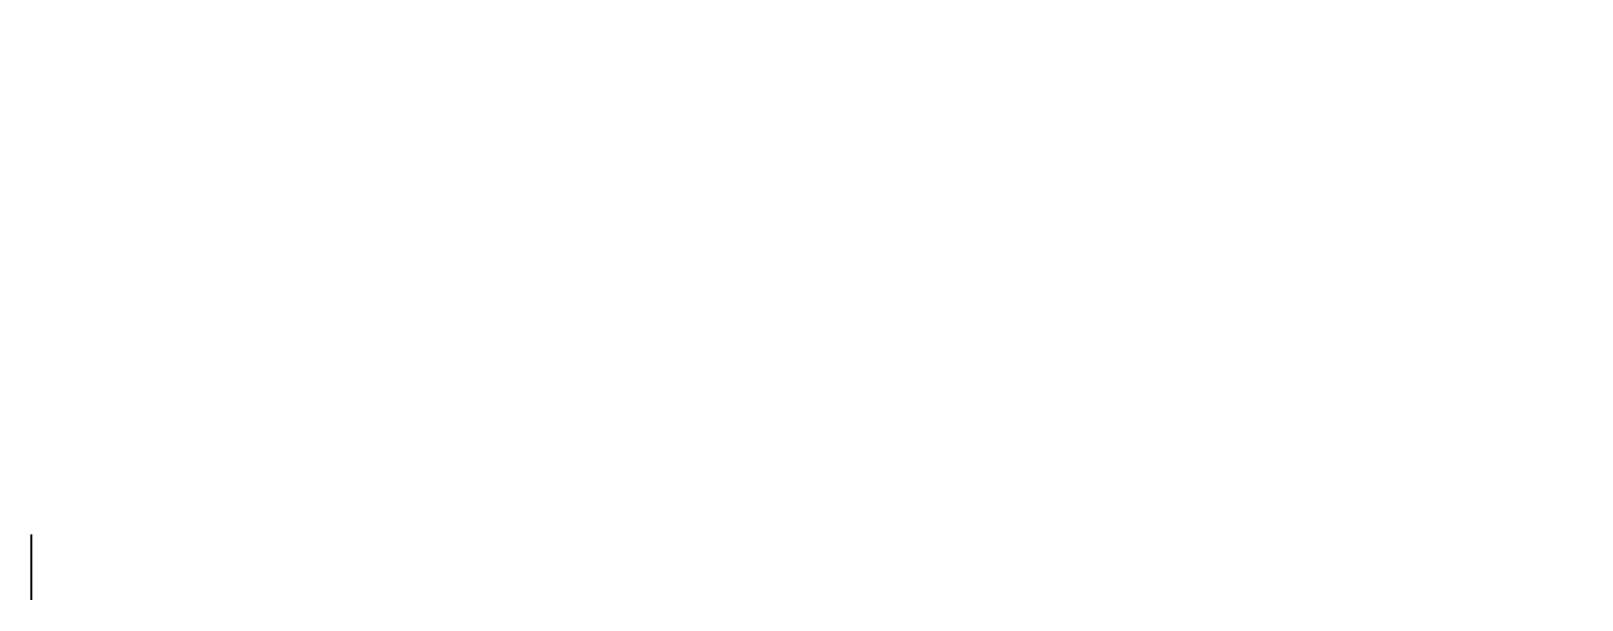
# Model space of a CAD drawing. Extents: x -662 to 7167, y -426 to 2826.
# Drawn here: x 308.9 to 379.9, y 673.5 to 699.5 of the extents above; entities that cross this region are included whole.
import ezdxf
from ezdxf.enums import TextEntityAlignment as Align

# ---------------------------------------------------------------- set-up
doc = ezdxf.new("R2010")
doc.units = 0
doc.header["$LTSCALE"] = 10
doc.layers.add('G02-1-PRDXXXX-E-MEQP-01-P01-01$0$EQ INST-HTpwr', color=9, linetype='Continuous')
doc.styles.add('G02-1-PRDXXXX-E-MEQP-01-P01-01$0$Standard', font='Franklin%20Gothic%20Medium%20Cond%20Regular.ttf')

# ---------------------------------------------------------------- blocks, each defined once
blk = doc.blocks.new('*U144')
at = {"layer": 'DEFPOINTS'}
for p, q in [((0, 1.5), (0, -1.5)), ((-1.5, 0), (1.5, 0))]:
    blk.add_line(p, q, dxfattribs=at)
at = {"layer": 'DEFPOINTS', "extrusion": (0, -1, 0), "style": 'G02-1-PRDXXXX-E-MEQP-01-P01-01$0$Standard'}
for tag, p in [('E-CIRCUIT#', (402.984, 0, -24.546)), ('E-PANEL#', (407.236, 0, -24.546)), ('E-DIMENSIONS', (411.489, 0, -24.546)), ('E-CATALOG#', (415.742, 0, -24.546)), ('E-MANUFACTURER', (419.995, 0, -24.546)), ('E-D.DESCRIPTION', (424.247, 0, -24.546)), ('E-BOM#', (428.5, 0, -24.546)), ('E-G.DESCRIPTION', (432.753, 0, -24.546)), ('E-TAG', (437.006, 0, -24.546))]:
    blk.add_attdef(tag, text='', height=2.5, rotation=270, dxfattribs=at).set_placement(p, align=Align.TOP_LEFT)

msp = doc.modelspace()

# ---------------------------------------------------------------- block references
at = {"layer": 'G02-1-PRDXXXX-E-MEQP-01-P01-01$0$EQ INST-HTpwr', "extrusion": (1, 3.67394e-16, 0)}
ref = msp.add_blockref('*U144', (675, 3094.45, 308.9), dxfattribs=dict(at, xscale=-1, rotation=270))
ref.add_attrib('E-TAG', 'MIQ-PJB-S-I0103-1', dxfattribs={"layer": 'DEFPOINTS', "extrusion": (3.67394e-16, -1, 2.22045e-16), "height": 2.5, "style": 'G02-1-PRDXXXX-E-MEQP-01-P01-01$0$Standard'}).set_placement((308.9, 3531.456, -699.546), align=Align.TOP_LEFT)
ref.add_attrib('E-G.DESCRIPTION', 'MIQ POWER JUNCTION BOX and BRACKETS', dxfattribs={"layer": 'DEFPOINTS', "extrusion": (3.67394e-16, -1, 2.22045e-16), "height": 2.5, "style": 'G02-1-PRDXXXX-E-MEQP-01-P01-01$0$Standard'}).set_placement((308.9, 3527.203, -699.546), align=Align.TOP_LEFT)
ref.add_attrib('E-BOM#', '2 & 3', dxfattribs={"layer": 'DEFPOINTS', "extrusion": (3.67394e-16, -1, 2.22045e-16), "height": 2.5, "style": 'G02-1-PRDXXXX-E-MEQP-01-P01-01$0$Standard'}).set_placement((308.9, 3522.95, -699.546), align=Align.TOP_LEFT)
ref.add_attrib('E-D.DESCRIPTION', 'POWER KIT', dxfattribs={"layer": 'DEFPOINTS', "extrusion": (3.67394e-16, -1, 2.22045e-16), "height": 2.5, "style": 'G02-1-PRDXXXX-E-MEQP-01-P01-01$0$Standard'}).set_placement((308.9, 3518.697, -699.546), align=Align.TOP_LEFT)
ref.add_attrib('E-MANUFACTURER', 'THERMON', dxfattribs={"layer": 'DEFPOINTS', "extrusion": (3.67394e-16, -1, 2.22045e-16), "height": 2.5, "style": 'G02-1-PRDXXXX-E-MEQP-01-P01-01$0$Standard'}).set_placement((308.9, 3514.445, -699.546), align=Align.TOP_LEFT)
ref.add_attrib('E-CATALOG#', 'MIQ-PJBRP-TB4', dxfattribs={"layer": 'DEFPOINTS', "extrusion": (3.67394e-16, -1, 2.22045e-16), "height": 2.5, "style": 'G02-1-PRDXXXX-E-MEQP-01-P01-01$0$Standard'}).set_placement((308.9, 3510.192, -699.546), align=Align.TOP_LEFT)
ref.add_attrib('E-DIMENSIONS', '227Hx170Wx91D', dxfattribs={"layer": 'DEFPOINTS', "extrusion": (3.67394e-16, -1, 2.22045e-16), "height": 2.5, "style": 'G02-1-PRDXXXX-E-MEQP-01-P01-01$0$Standard'}).set_placement((308.9, 3505.939, -699.546), align=Align.TOP_LEFT)
ref.add_attrib('E-PANEL#', 'HTP-I01', dxfattribs={"layer": 'DEFPOINTS', "extrusion": (3.67394e-16, -1, 2.22045e-16), "height": 2.5, "style": 'G02-1-PRDXXXX-E-MEQP-01-P01-01$0$Standard'}).set_placement((308.9, 3501.686, -699.546), align=Align.TOP_LEFT)
ref.add_attrib('E-CIRCUIT#', 'XX', dxfattribs={"layer": 'DEFPOINTS', "extrusion": (3.67394e-16, -1, 2.22045e-16), "height": 2.5, "style": 'G02-1-PRDXXXX-E-MEQP-01-P01-01$0$Standard'}).set_placement((308.9, 3497.434, -699.546), align=Align.TOP_LEFT)

doc.saveas('drawing.dxf')
